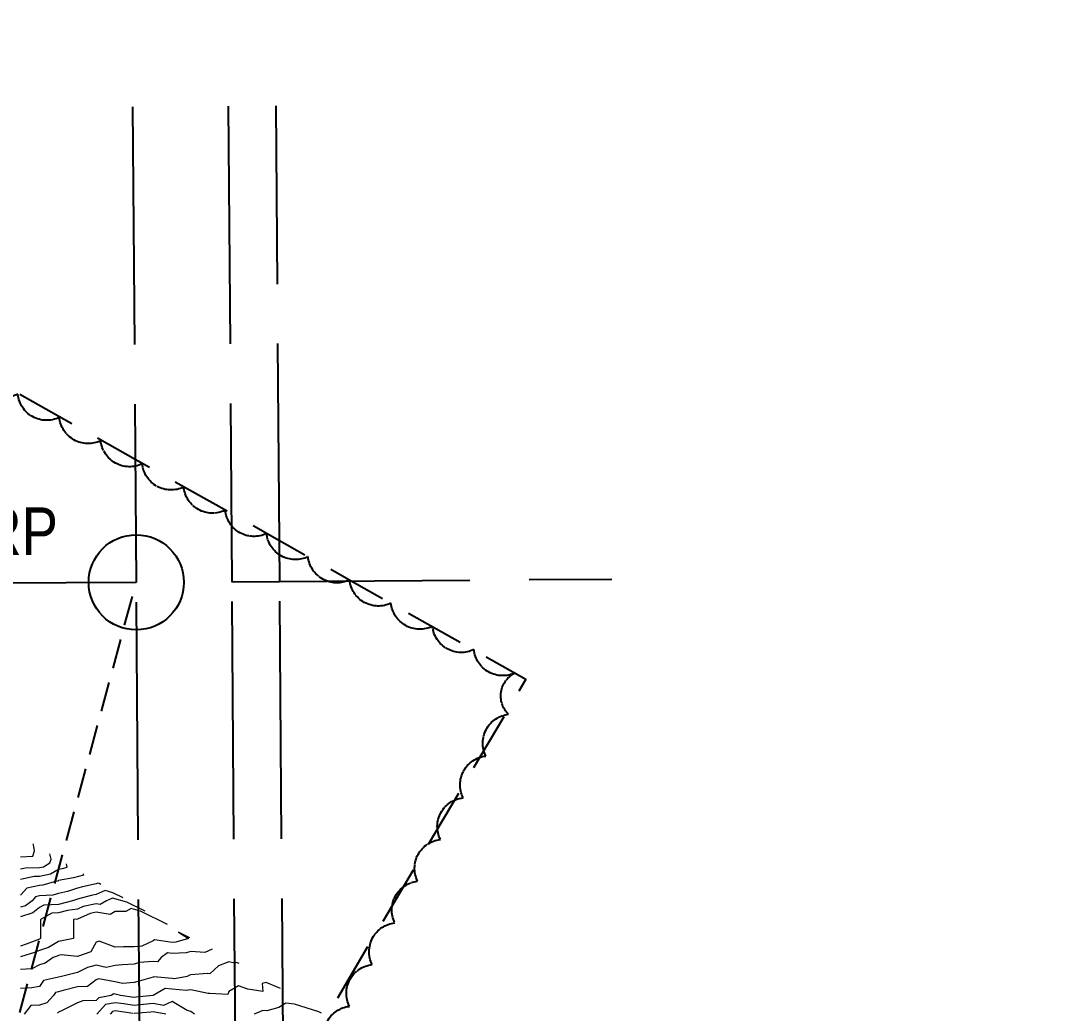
# Model space of a CAD drawing. Extents: x 532589 to 538856, y 6045658 to 6049082.
# Drawn here: x 534150 to 534370.4, y 6047462.4 to 6047671 of the extents above; entities that cross this region are included whole.
import ezdxf

# ---------------------------------------------------------------- set-up
doc = ezdxf.new("R2010")
doc.units = 0
doc.header["$LTSCALE"] = 5
for name, pattern in [('0', [1, 1, 0]), ('foc-ACCESSROAD', [3.75, 2.5, -1.25]), ('foc-TIELINE', [1.875, 1.25, -0.625]), ('foc-UNSURVEYED', [12.5, 10, -2.5])]:
    doc.linetypes.add(name, pattern=pattern)
for name, color, linetype in [('35', 37, 'Continuous'), ('C-WS', 13, 'foc-ACCESSROAD'), ('L-TIE', 7, 'foc-TIELINE'), ('L-USEC', 7, 'foc-UNSURVEYED'), ('T-BUSH', 110, '0')]:
    doc.layers.add(name, color=color, linetype=linetype)
doc.layers.add('C-TOPO-MAJR', color=7, linetype='Continuous', lineweight=15, true_color=0xd3aa5f)
doc.layers.add('C-TOPO-MINR', color=7, linetype='Continuous', lineweight=13, true_color=0xe9d5af)
doc.styles.add('80', font='ARIALN.TTF', dxfattribs={"height": 10})

# ---------------------------------------------------------------- blocks, each defined once
blk = doc.blocks.new('RP')
at = {"layer": '35', "color": 3}
blk.add_circle((0, 0), 10, dxfattribs=at)
at = {"layer": '35', "color": 3, "style": '80'}
blk.add_attdef('RP_001', (-32.36, 5.75), '', height=10, dxfattribs=at)

msp = doc.modelspace()

# ---------------------------------------------------------------- linework, layer by layer
at = {"layer": 'C-TOPO-MAJR', "color": 9, "true_color": 0xbfbfbf, "flags": 128}
for points, elevation in [([(534163.072, 6047491.642), (534163.155, 6047491.321), (534161.067, 6047490.782), (534157.902, 6047490.207), (534157.752, 6047490.116), (534157.017, 6047489.965), (534154.654, 6047489.232), (534153.92, 6047489.191), (534151.296, 6047488.608), (534149.939, 6047487.121)], 855), ([(534185.539, 6047478.161), (534183.119, 6047479.348), (534185.276, 6047478.02), (534182.566, 6047477.246), (534181.792, 6047477.201), (534178.085, 6047477.746), (534177.81, 6047477.552), (534175.421, 6047476.428), (534173.829, 6047476.29), (534171.578, 6047476.29), (534169.847, 6047476.211), (534166.435, 6047477.451), (534165.865, 6047477.224), (534164.686, 6047475.219), (534161.884, 6047474.238), (534158.446, 6047474.582), (534157.902, 6047474.482), (534157.63, 6047474.311), (534156.816, 6047474.039), (534155.1, 6047472.859), (534153.92, 6047472.522), (534152.303, 6047471.675), (534149.939, 6047471.517)], 856), ([(534173.63, 6047462.293), (534169.847, 6047462.786), (534169.268, 6047462.673), (534168.749, 6047462.094)], 857), ([(534180.464, 6047462.094), (534177.81, 6047462.613), (534177.342, 6047462.562), (534173.829, 6047462.263)], 857)]:
    msp.add_lwpolyline(points, dxfattribs=dict(at, elevation=elevation))
at = {"layer": 'C-TOPO-MINR', "color": 254, "true_color": 0xd9d9d9, "flags": 128}
for points, elevation in [([(534149.939, 6047495.221), (534152.542, 6047495.325), (534152.882, 6047496.457), (534152.732, 6047497.394), (534152.593, 6047497.929)], 854.4), ([(534149.939, 6047492.656), (534151.001, 6047492.885), (534153.92, 6047492.952), (534154.747, 6047493.121), (534156.11, 6047493.947), (534156.344, 6047494.726), (534156.297, 6047495.017), (534156.086, 6047495.833)], 854.6), ([(534149.939, 6047490.503), (534152.77, 6047491.116), (534153.92, 6047491.142), (534156.249, 6047491.618), (534157.902, 6047492.62), (534159.025, 6047492.824), (534159.766, 6047493.015), (534159.579, 6047493.737)], 854.8), ([(534166.803, 6047489.403), (534166.449, 6047489.577), (534166.178, 6047489.653), (534165.865, 6047489.523), (534162.97, 6047488.88), (534161.884, 6047488.6), (534159.807, 6047487.888), (534157.902, 6047487.494), (534156.75, 6047487.136), (534153.92, 6047486.979), (534153.106, 6047486.798), (534152.363, 6047485.984), (534150.991, 6047484.932), (534149.939, 6047484.59)], 855.2), ([(534171.487, 6047486.593), (534169.362, 6047487.634), (534167.739, 6047488.092), (534165.865, 6047487.311), (534164.779, 6047487.07), (534161.884, 6047486.325), (534160.889, 6047485.984), (534157.902, 6047485.187), (534154.852, 6047485.052), (534153.92, 6047484.524), (534152.493, 6047483.43), (534149.939, 6047482.6)], 855.4), ([(534176.171, 6047483.782), (534172.275, 6047485.692), (534169.301, 6047486.53), (534167.989, 6047485.984), (534166.703, 6047485.146), (534165.865, 6047485.291), (534163.115, 6047484.753), (534161.884, 6047484.202), (534159.833, 6047483.933), (534157.902, 6047483.418), (534156.547, 6047483.358), (534154.154, 6047482.002), (534154.154, 6047481.769), (534154.154, 6047478.02), (534154.011, 6047477.93), (534153.92, 6047477.9), (534151.151, 6047476.809), (534149.939, 6047476.428)], 855.6), ([(534180.855, 6047480.972), (534175.189, 6047483.75), (534173.187, 6047484.314), (534172.098, 6047483.733), (534169.847, 6047483.733), (534168.799, 6047483.05), (534165.865, 6047483.56), (534164.562, 6047483.305), (534161.884, 6047482.107), (534161.087, 6047482.002), (534161.087, 6047481.206), (534161.087, 6047478.02), (534157.902, 6047477.431), (534155.821, 6047476.12), (534153.92, 6047475.487), (534152.882, 6047475.077), (534149.939, 6047474.153)], 855.8), ([(534190.224, 6047475.795), (534188.683, 6047475.111), (534185.774, 6047475.318), (534184.779, 6047475.034), (534181.792, 6047474.859), (534180.831, 6047475), (534179.469, 6047474.039), (534178.758, 6047473.091), (534177.81, 6047473.21), (534174.901, 6047472.967), (534173.829, 6047472.645), (534171.364, 6047472.522), (534169.847, 6047472.362), (534167.943, 6047471.962), (534165.865, 6047472.391), (534163.985, 6047471.937), (534161.884, 6047470.887), (534158.566, 6047470.057), (534157.902, 6047469.904), (534154.791, 6047469.186), (534153.92, 6047467.913), (534152.328, 6047467.668), (534149.939, 6047467.497)], 856.2), ([(534195.902, 6047472.74), (534195.31, 6047472.99), (534194.908, 6047472.867), (534193.737, 6047473.09), (534191.54, 6047472.254), (534189.755, 6047470.588), (534189.143, 6047470.669), (534185.774, 6047470.388), (534185.49, 6047470.341), (534184.979, 6047470.057), (534182.29, 6047469.559), (534181.792, 6047469.615), (534177.931, 6047469.937), (534177.81, 6047469.868), (534174.861, 6047469.025), (534173.829, 6047468.79), (534171.34, 6047468.564), (534169.847, 6047468.901), (534166.343, 6047469.579), (534165.865, 6047469.311), (534164.017, 6047467.924), (534161.884, 6047467.845), (534158.898, 6047467.071), (534157.902, 6047466.841), (534157.28, 6047466.698), (534156.854, 6047466.075), (534155.469, 6047464.527), (534153.92, 6047464.011), (534152.072, 6047463.943), (534150.685, 6047462.094)], 856.4), ([(534204.557, 6047467.547), (534201.596, 6047468.799), (534200.752, 6047468.54), (534200.904, 6047466.872), (534197.719, 6047467.403), (534195.728, 6047468.067), (534193.737, 6047466.871), (534193.528, 6047466.285), (534189.755, 6047466.474), (534189.376, 6047466.455), (534185.774, 6047467.255), (534184.778, 6047467.071), (534181.792, 6047467.402), (534180.344, 6047467.523), (534177.811, 6047466.075), (534177.811, 6047466.075), (534177.81, 6047466.075), (534174.219, 6047465.685), (534173.829, 6047465.652), (534170.984, 6047466.075), (534169.847, 6047466.332), (534169.529, 6047466.394), (534168.962, 6047466.075), (534166.372, 6047465.569), (534165.865, 6047465.004), (534163.063, 6047464.896), (534161.884, 6047464.483), (534158.698, 6047462.89), (534157.902, 6047462.562), (534157.681, 6047462.315)], 856.6), ([(534186.498, 6047462.094), (534185.774, 6047462.663), (534184.977, 6047462.89), (534181.792, 6047464.801), (534179.963, 6047463.923), (534177.81, 6047464.344), (534175.781, 6047464.124), (534173.829, 6047463.958), (534171.639, 6047464.284), (534169.847, 6047464.517), (534167.82, 6047464.121), (534166.003, 6047462.094)], 856.8), ([(534213.213, 6047462.353), (534212.65, 6047462.591), (534207.54, 6047464.217), (534205.682, 6047464.436), (534204.26, 6047463.516), (534201.7, 6047462.818), (534200.904, 6047462.891), (534199.044, 6047462.094)], 856.8)]:
    msp.add_lwpolyline(points, dxfattribs=dict(at, elevation=elevation))
at = {"layer": 'C-WS', "flags": 128}
msp.add_lwpolyline([(534153.579, 6047359.073), (534143.876, 6047341.616), (534136.503, 6047345.427), (534096.279, 6047369.612), (534054.939, 6047387.792), (534028.976, 6047405.751), (534027.222, 6047406.959), (534016.506, 6047414.342), (534014.857, 6047415.44), (533972.611, 6047442.691), (533944.736, 6047455.031), (533954.612, 6047472.523), (533959.496, 6047481.174), (533964.481, 6047490.012), (533999.307, 6047551.691), (534053.1, 6047646.984), (534174.07, 6047578.813), (534204.359, 6047561.743), (534219.463, 6047553.231), (534256.188, 6047532.536), (534205.231, 6047446.355), (534175.451, 6047395.99), (534158.734, 6047367.717), (534153.579, 6047359.073)], close=True, dxfattribs=at)
at = {"layer": 'L-TIE'}
msp.add_line((534086.114, 6047227.17), (534174.266, 6047552.918), dxfattribs=at)
at = {"layer": 'L-USEC'}
for p, q in [((534193.617, 6047653.055), (534194.372, 6047553.058)), ((534204.423, 6047553.128), (534203.668, 6047653.125)), ((534173.51, 6047652.916), (534174.266, 6047552.918)), ((534174.266, 6047552.918), (533369.596, 6047547.33)), ((534180.339, 6046748.767), (534174.266, 6047552.918)), ((534194.372, 6047553.058), (534274.263, 6047553.613)), ((534200.445, 6046748.919), (534194.372, 6047553.07)), ((534210.497, 6046748.977), (534204.423, 6047553.128))]:
    msp.add_line(p, q, dxfattribs=at)
at = {"layer": 'T-BUSH', "flags": 128}
msp.add_lwpolyline([(534370.365, 6047238.059, -0.2666011), (534366.801, 6047242.974, -0.5205671), (534358.057, 6047247.805, -0.5205671), (534349.313, 6047252.635, -0.5205671), (534340.568, 6047257.465, -0.5205671), (534331.824, 6047262.296, -0.5205671), (534323.08, 6047267.126, -0.5205671), (534314.335, 6047271.956, -0.5205671), (534305.591, 6047276.786, -0.5205671), (534296.91, 6047281.729, -0.5205671), (534288.276, 6047286.752, -0.5205671), (534279.641, 6047291.776, -0.5205671), (534271.006, 6047296.799, -0.5205671), (534262.371, 6047301.823, -0.5205671), (534253.737, 6047306.846, -0.5205671), (534245.102, 6047311.87, -0.5205671), (534236.467, 6047316.893, -0.5205671), (534227.723, 6047321.719, -0.5205671), (534218.849, 6047326.306, -0.5205671), (534209.975, 6047330.894, -0.5205671), (534201.101, 6047335.482, -0.5205671), (534192.227, 6047340.069, -0.5205671), (534183.353, 6047344.657, -0.5205671), (534174.479, 6047349.245, -0.5205671), (534165.605, 6047353.833, -0.5205671), (534160.094, 6047359.455, -0.5205671), (534164.852, 6047368.239, -0.5205671), (534169.61, 6047377.023, -0.5205671), (534174.368, 6047385.807, -0.5205671), (534179.149, 6047394.578, -0.5205671), (534184.453, 6047403.043, -0.5205671), (534189.758, 6047411.508, -0.5205671), (534195.062, 6047419.973, -0.5205671), (534199.956, 6047428.678, -0.5205671), (534204.736, 6047437.45, -0.5205671), (534209.516, 6047446.222, -0.5205671), (534214.296, 6047454.994, -0.5205671), (534219.076, 6047463.766, -0.5205671), (534223.856, 6047472.538, -0.5205671), (534228.636, 6047481.31, -0.5205671), (534233.416, 6047490.081, -0.5205671), (534238.196, 6047498.853, -0.5205671), (534242.976, 6047507.625, -0.5205671), (534247.756, 6047516.397, -0.5205671), (534252.536, 6047525.169, -0.5205671), (534253.968, 6047533.902, -0.5205671), (534245.252, 6047538.783, -0.5205671), (534236.536, 6047543.664, -0.5205671), (534227.82, 6047548.544, -0.5205671), (534219.103, 6047553.425, -0.5205671), (534210.387, 6047558.305, -0.5205671), (534201.67, 6047563.186, -0.5205671), (534192.954, 6047568.066, -0.5205671), (534184.238, 6047572.947, -0.5205671), (534175.521, 6047577.828, -0.5205671), (534166.805, 6047582.708, -0.5205671), (534158.089, 6047587.589, -0.5205671), (534149.372, 6047592.469, -0.5205671), (534140.656, 6047597.35, -0.5205671), (534131.94, 6047602.23, -0.5205671), (534123.223, 6047607.111, -0.5205671), (534114.507, 6047611.991, -0.5205671), (534105.79, 6047616.872, -0.5205671), (534097.074, 6047621.752, -0.5205671), (534088.358, 6047626.633, -0.5205671), (534079.641, 6047631.514, -0.5205671), (534070.925, 6047636.394, -0.5205671), (534062.209, 6047641.275, -0.5205671), (534053.492, 6047646.155, -0.5205671), (534046.48, 6047641.502, -0.5205671), (534041.493, 6047632.846, -0.5205671), (534036.507, 6047624.19, -0.5205671), (534031.52, 6047615.534, -0.5205671), (534026.533, 6047606.878, -0.5205671), (534021.547, 6047598.222, -0.5205671), (534016.56, 6047589.566, -0.5205671), (534011.573, 6047580.91, -0.5205671), (534006.587, 6047572.254, -0.5205671), (534001.6, 6047563.598, -0.5205671), (533996.613, 6047554.941, -0.5205671), (533991.626, 6047546.285, -0.5205671), (533986.64, 6047537.629, -0.5205671), (533981.653, 6047528.973, -0.5205671), (533976.666, 6047520.317, -0.5205671), (533971.68, 6047511.661, -0.5205671), (533966.129, 6047503.637, -0.5205671), (533956.884, 6047500.615, -0.5205671), (533947.44, 6047503.58, -0.5205671), (533939.065, 6047509.027, -0.5205671), (533930.691, 6047514.473, -0.5205671), (533922.317, 6047519.92, -0.5205671), (533913.595, 6047524.022, -0.5205671), (533907.796, 6047516, -0.5205671), (533902.378, 6047507.608, -0.5205671), (533895.661, 6047504.587, -0.5205671), (533887.006, 6047509.577, -0.5205671), (533878.352, 6047514.567, -0.5205671), (533869.697, 6047519.556, -0.5205671), (533861.043, 6047524.546, -0.5205671), (533852.389, 6047529.535, -0.5205671), (533843.734, 6047534.525, -0.5205671), (533835.08, 6047539.515, -0.5205671), (533826.425, 6047544.504, -0.5205671), (533817.771, 6047549.494, -0.5205671), (533809.117, 6047554.483, -0.5205671), (533800.462, 6047559.473, -0.5205671), (533791.808, 6047564.463, -0.5205671), (533783.153, 6047569.452, -0.5205671), (533774.499, 6047574.442, -0.5205671), (533765.845, 6047579.431, -0.5205671), (533757.19, 6047584.421, -0.5205671), (533748.536, 6047589.411, -0.5205671), (533739.881, 6047594.4, -0.5205671), (533731.227, 6047599.39, -0.5205671), (533722.573, 6047604.379, -0.5205671), (533713.918, 6047609.369, -0.5205671), (533705.433, 6047614.638, -0.5205671), (533697.007, 6047620.005, -0.5205671), (533688.582, 6047625.371, -0.5205671), (533680.156, 6047630.738, -0.5205671), (533671.73, 6047636.105, -0.5205671), (533663.132, 6047641.182, -0.5205671), (533654.407, 6047646.047, -0.5205671), (533645.682, 6047650.912, -0.5205671), (533636.957, 6047655.777, -0.5205671), (533628.232, 6047660.643, -0.5205671), (533619.507, 6047665.508, -0.5205671), (533610.782, 6047670.373, -0.2793172), (533604.49, 6047670.963, -0.2793172)], format="xyb", dxfattribs=at)

# ---------------------------------------------------------------- block references
at = {"layer": '35'}
msp.add_blockref('RP', (534174.266, 6047552.918), dxfattribs=at).add_auto_attribs({'RP_001': 'RP'})

doc.saveas('drawing.dxf')
